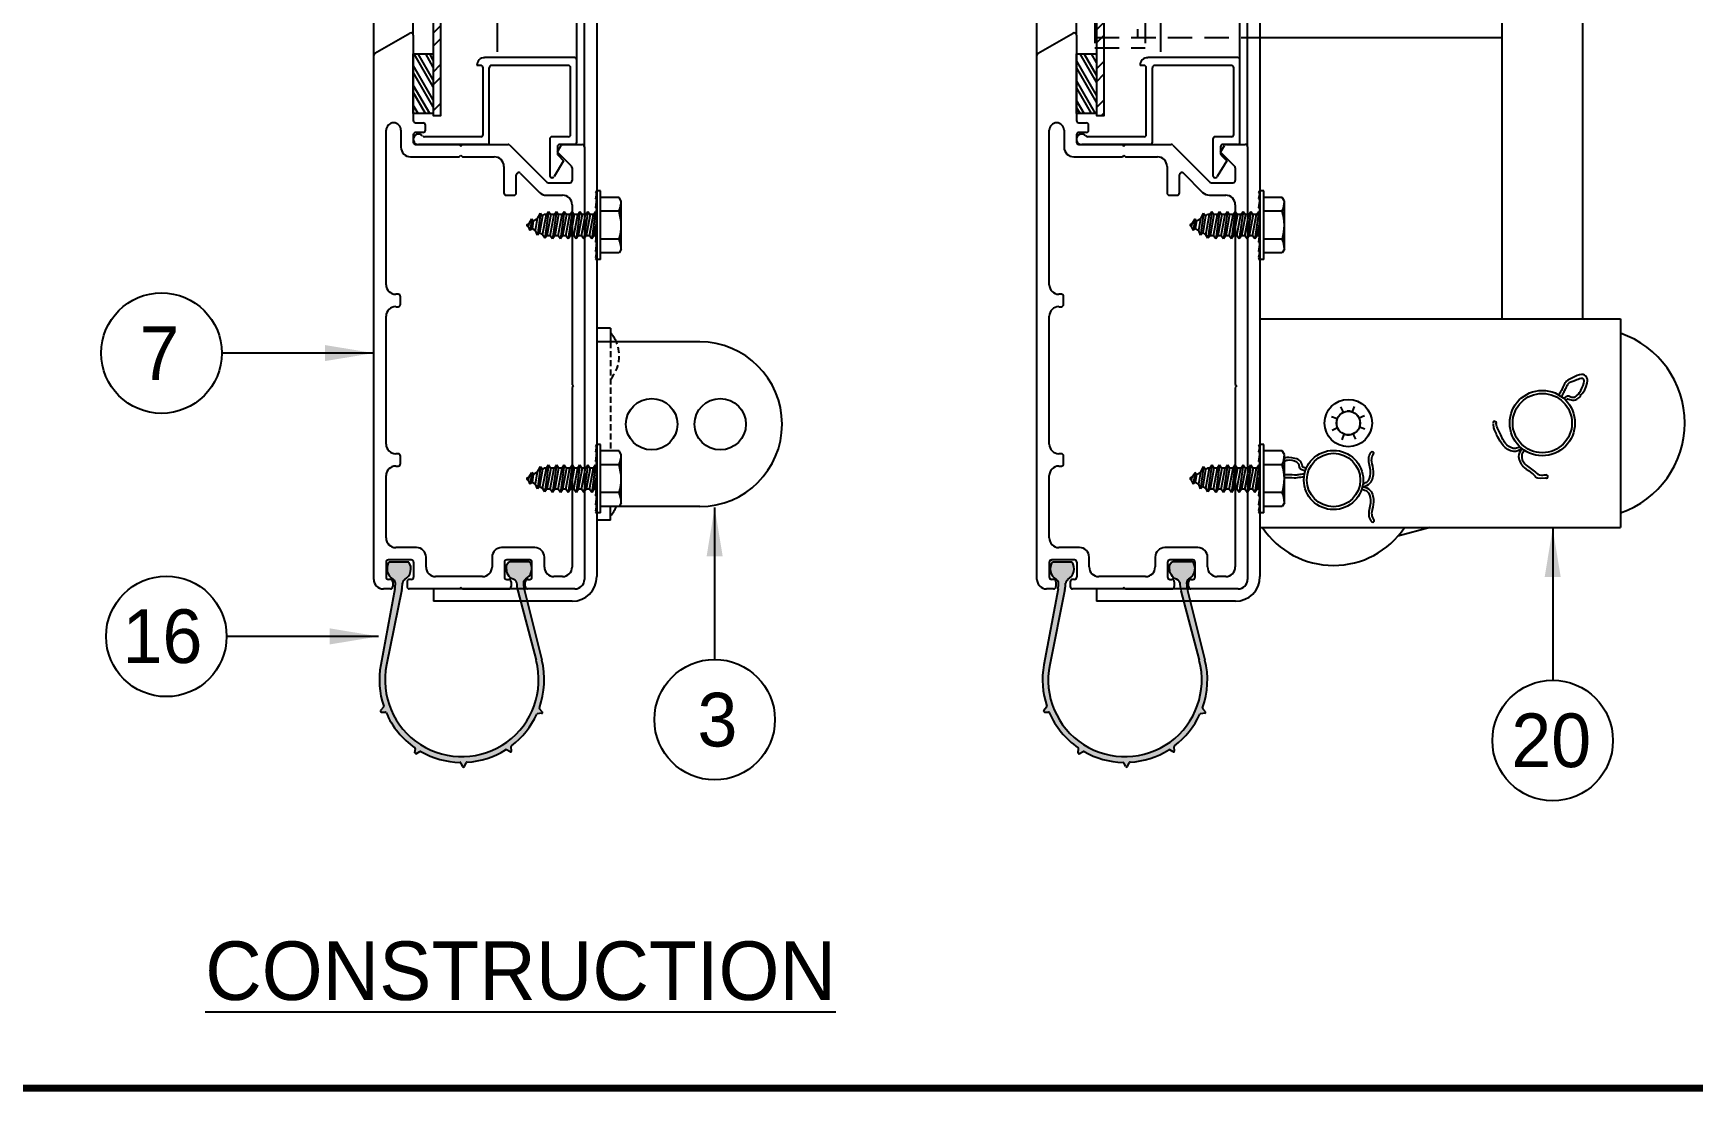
# Model space of a CAD drawing. Extents: x 541 to 3394, y 680 to 943.
# Drawn here: x 3221.4 to 3289.4, y 693.4 to 736.8 of the extents above; entities that cross this region are included whole.
import ezdxf

# ---------------------------------------------------------------- set-up
doc = ezdxf.new("R2010")
doc.units = 0
doc.header["$MEASUREMENT"] = 0
doc.linetypes.add('HIDDEN', pattern=[0.375, 0.25, -0.125])
doc.linetypes.add('HIDDEN2', pattern=[0.1875, 0.125, -0.0625])
doc.layers.get('0').update_dxf_attribs({"linetype": 'CONTINUOUS'})
for name, color, linetype in [('ALUM_PANEL', 5, 'CONTINUOUS'), ('BUTYL', 20, 'CONTINUOUS'), ('HIDDEN2', 1, 'HIDDEN2'), ('LIGHT', 1, 'CONTINUOUS'), ('MEDIUM', 2, 'CONTINUOUS'), ('OBJ', 1, 'CONTINUOUS'), ('XLIGHT', 3, 'CONTINUOUS')]:
    doc.layers.add(name, color=color, linetype=linetype)
doc.dimstyles.get("Standard").update_dxf_attribs({"dimtxt": 2, "dimasz": 2, "dimexe": 0.7, "dimexo": 0.8, "dimgap": 0.7, "dimtad": 0, "dimtih": 1, "dimtoh": 1, "dimdec": 4, "dimzin": 0, "dimtxsty": 'STANDARD', "dimcen": 0.09, "dimazin": 3, "dimtfac": 1, "dimtdec": 4, "dimtofl": 0, "dimtmove": 0, "dimatfit": 3, "dimtolj": 1, "dimtzin": 0})

# ---------------------------------------------------------------- blocks, each defined once
blk = doc.blocks.new('A$C18DA2A77')
at = {"layer": 'OBJ'}
for p, q in [((0.192, 1.337), (0.064, 1.337)), ((0.829, 1.303), (0.831, 1.322)), ((0.831, 1.276), (0.829, 1.303)), ((0.831, 1.322), (0.842, 1.336)), ((0.842, 1.336), (0.853, 1.34)), ((0.853, 1.34), (0.97, 1.34)), ((0.105, 1.197), (0.105, 1.203)), ((0.833, 1.265), (0.831, 1.276)), ((0.841, 1.253), (0.833, 1.265)), ((0.848, 1.243), (0.841, 1.253)), ((0.853, 1.236), (0.848, 1.243)), ((0.862, 1.23), (0.853, 1.236)), ((0.874, 1.226), (0.862, 1.23)), ((0.886, 1.219), (0.874, 1.226)), ((0.892, 1.213), (0.886, 1.219)), ((0.895, 1.204), (0.892, 1.213)), ((0.101, 1.162), (0.009, 0.667)), ((0.146, 1.158), (0.047, 0.667)), ((0.903, 1.15), (1.023, 0.696)), ((0.947, 1.151), (1.06, 0.698)), ((0.027, 0.39), (0.008, 0.368)), ((0.013, 0.358), (0.039, 0.358)), ((1.059, 0.35), (1.032, 0.347)), ((1.063, 0.36), (1.046, 0.38)), ((0.232, 0.093), (0.235, 0.12)), ((0.853, 0.099), (0.83, 0.112)), ((0.862, 0.106), (0.859, 0.132)), ((0.242, 0.087), (0.265, 0.101)), ((0.544, 0.003), (0.531, 0.027)), ((0.555, 0.004), (0.566, 0.028))]:
    blk.add_line(p, q, dxfattribs=at)
for centre, radius, start, end in [((0.128, 1.292), 0.0781, 144.8303, 240.6946), ((0.128, 1.292), 0.0781, 298.9242, 35.1697), ((0.917, 1.295), 0.0781, 299.2225, 25.4744), ((0.97, 1.32), 0.02, 25.4744, 90), ((0.075, 1.198), 0.03, 358.7749, 60.6946), ((-0.145, 1.208), 0.25, 349.4639, 358.7749), ((-0.099, 1.208), 0.25, 348.597, 357.9391), ((0.181, 1.198), 0.03, 118.9242, 177.9391), ((1.145, 1.214), 0.25, 182.2165, 194.7442), ((0.97, 1.201), 0.03, 119.2225, 182.9269), ((1.19, 1.212), 0.25, 182.9269, 193.9757), ((0.538, 0.568), 0.538, 169.4639, 198.676), ((0.538, 0.568), 0.501, 168.597, 14.7442), ((0.538, 0.568), 0.538, 340.2634, 13.9757), ((0.013, 0.364), 0.006, 139.758, 270.3066), ((0.023, 0.394), 0.006, 319.758, 18.676), ((0.039, 0.352), 0.006, 23.3923, 90.3066), ((0.538, 0.568), 0.538, 203.3923, 235.3573), ((0.538, 0.568), 0.538, 306.9301, 335.3573), ((1.033, 0.341), 0.00645, 94.5177, 155.0715), ((1.05, 0.384), 0.00645, 160.5389, 221.3876), ((1.058, 0.356), 0.00645, 274.5177, 41.3876), ((0.228, 0.12), 0.00645, 354.5177, 55.0715), ((0.538, 0.568), 0.538, 273.5967, 302.024), ((0.827, 0.107), 0.00645, 61.1843, 121.7381), ((0.865, 0.133), 0.00645, 127.2056, 188.0542), ((0.239, 0.093), 0.00645, 174.5177, 301.3876), ((0.268, 0.095), 0.00645, 60.5389, 121.3876), ((0.538, 0.568), 0.538, 240.2634, 268.6906), ((0.525, 0.024), 0.00645, 27.851, 88.4048), ((0.549, 0.006), 0.00645, 207.851, 334.7209), ((0.572, 0.025), 0.00645, 93.8722, 154.7209), ((0.856, 0.105), 0.00645, 241.1843, 8.0542)]:
    blk.add_arc(centre, radius, start, end, dxfattribs=at)
blk = doc.blocks.new('A$C42A47CFA')
for points in [[(0.988, 1.329, 0.289232), (0.97, 1.34, -0.000003), (0.97, 1.34), (0.853, 1.34), (0.842, 1.336), (0.831, 1.322), (0.829, 1.303), (0.831, 1.276), (0.833, 1.265), (0.841, 1.253), (0.848, 1.243), (0.853, 1.236), (0.862, 1.23), (0.874, 1.226), (0.886, 1.219), (0.892, 1.213), (0.895, 1.204, 0.054717), (0.903, 1.15), (1.023, 0.696, -1.258831), (0.047, 0.667), (0.146, 1.158, 0.040785), (0.151, 1.199, -0.263347), (0.166, 1.224, 0.446513), (0.192, 1.337), (0.064, 1.337, 0.44452), (0.09, 1.224, -0.264741), (0.105, 1.199, 0.003939), (0.105, 1.203), (0.105, 1.197, 0.011373), (0.105, 1.199, -0.036704), (0.101, 1.162), (0.009, 0.667, 0.128157), (0.028, 0.396, -0.262896), (0.027, 0.39), (0.008, 0.368, 0.638558), (0.013, 0.358, 743326.569998), (0.013, 0.358, 0.001338), (0.013, 0.358), (0.039, 0.358, -0.300558), (0.044, 0.355, 0.140283), (0.232, 0.126, -0.276334), (0.235, 0.12), (0.232, 0.093, 0.618034), (0.242, 0.087), (0.265, 0.101, -0.274475), (0.271, 0.101, 0.124546), (0.525, 0.03, -0.276334), (0.531, 0.027), (0.544, 0.003, 0.618034), (0.555, 0.004), (0.566, 0.028, -0.274475), (0.572, 0.031, 0.124546), (0.823, 0.112, -0.276334), (0.83, 0.112), (0.853, 0.099, 0.570481), (0.862, 0.105, 0.069688), (0.862, 0.107, -0.034446), (0.862, 0.106), (0.859, 0.132, -0.274475), (0.861, 0.138, 0.124546), (1.027, 0.344, -0.276334), (1.032, 0.347), (1.059, 0.35, 0.391306), (1.065, 0.356, 0.182574), (1.063, 0.36), (1.046, 0.38, -0.274475), (1.044, 0.387, 0.148139), (1.06, 0.698), (0.947, 1.151, -0.048247), (0.94, 1.199, -0.28535), (0.955, 1.227, 0.39518)], [(0.97, 1.34, -0.289229), (0.988, 1.329, -0.39518), (0.955, 1.227, 0.28535), (0.94, 1.199, 0.048247), (0.947, 1.151), (1.06, 0.698, -0.148168), (1.044, 0.386, 0.08512), (1.044, 0.384, 0.182576), (1.046, 0.38), (1.063, 0.36, -0.618034), (1.059, 0.35), (1.032, 0.347, 0.267328), (1.027, 0.344, -0.124677), (0.861, 0.138, 0.271922), (0.859, 0.132), (0.862, 0.106, -0.618034), (0.853, 0.099), (0.83, 0.112, 0.267328), (0.823, 0.112, -0.124677), (0.572, 0.031, 0.271922), (0.566, 0.028), (0.555, 0.004, -0.618034), (0.544, 0.003), (0.531, 0.027, 0.267328), (0.526, 0.03, -0.124677), (0.271, 0.101, 0.271922), (0.265, 0.101), (0.242, 0.087, -0.618034), (0.232, 0.093), (0.235, 0.12, 0.267328), (0.232, 0.126, -0.140385), (0.044, 0.355, 0.2991), (0.039, 0.358, 0.001338), (0.039, 0.358), (0.013, 0.358, -0.640441), (0.008, 0.368), (0.027, 0.39, 0.177414), (0.029, 0.394, 0.000003), (0.029, 0.394, 0.081669), (0.028, 0.396, -0.128157), (0.009, 0.667), (0.101, 1.162, 0.036704), (0.105, 1.199, 0.264741), (0.09, 1.224, -0.44452), (0.064, 1.337), (0.192, 1.337, -0.446513), (0.166, 1.224, 0.263347), (0.151, 1.199, -0.040785), (0.146, 1.158), (0.047, 0.667, 1.258831), (1.023, 0.696), (0.903, 1.15, -0.054717), (0.895, 1.204), (0.892, 1.213), (0.886, 1.219), (0.874, 1.226), (0.862, 1.23), (0.853, 1.236), (0.848, 1.243), (0.841, 1.253), (0.833, 1.265), (0.831, 1.276), (0.829, 1.303), (0.831, 1.322), (0.842, 1.336), (0.853, 1.34)]]:
    blk.add_hatch(color=1).paths.add_polyline_path(points)
blk.add_blockref('A$C18DA2A77', (0, 0))
blk = doc.blocks.new('A$C16D331F2')
at = {"layer": 'BUTYL'}
h = blk.add_hatch(dxfattribs=at)
h.set_pattern_fill('STEEL', color=1, scale=0.51904, angle=75, style=0)
h.set_pattern_definition([(120, (-5.01585, -9.481924), (-0.05618777, -0.03244002), []), (120, (-5.047184, -9.47353), (-0.05618777, -0.03244002), [])])
h.paths.add_polyline_path([(0, 0), (0, 0.389), (0.13, 0.389), (0.13, 0)])
at = {"layer": 'BUTYL', "color": 1}
blk.add_lwpolyline([(0, 0), (0, 0.389), (0.13, 0.389), (0.13, 0)], close=True, dxfattribs=at)
blk = doc.blocks.new('A$C1C0D3D03')
at = {"color": 9}
for p, q in [((1.051, 0.784), (0.465, 0.784)), ((1.066, 0.737), (1.066, 0.769)), ((0.44, 0.733), (0.415, 0.733)), ((0.455, 0.282), (0.455, 0.718)), ((0.495, 0.232), (0.495, 0.718)), ((1.011, 0.733), (0.51, 0.733)), ((1.026, 0.687), (1.026, 0.718)), ((1.026, 0.282), (1.026, 0.687)), ((1.066, 0.232), (1.066, 0.737)), ((0.48, 0.217), (0.034, 0.217)), ((0.44, 0.267), (0.073, 0.267)), ((0.89, 0.252), (0.89, 0.015)), ((1.011, 0.267), (0.905, 0.267)), ((1.051, 0.217), (0.955, 0.217)), ((0.981, 0.111), (0.918, 0.007)), ((0.94, 0.202), (0.94, 0.158)), ((0.945, 0.147), (0.981, 0.111))]:
    blk.add_line(p, q, dxfattribs=at)
for centre, radius, start, end in [((0.465, 0.733), 0.0504, 89.9965, 180.0034), ((1.051, 0.769), 0.0151, 359.9965, 89.9965), ((0.44, 0.718), 0.0151, 359.9965, 89.9981), ((0.51, 0.718), 0.0151, 89.9981, 179.9965), ((1.011, 0.718), 0.0151, 359.9965, 89.9965), ((0.034, 0.251), 0.0343, 39.2443, 269.9969), ((0.073, 0.283), 0.0151, 219.2443, 269.9965), ((0.44, 0.282), 0.0151, 269.9969, 359.9965), ((0.48, 0.232), 0.0151, 269.9974, 359.9971), ((0.905, 0.252), 0.0151, 89.9965, 179.9965), ((0.955, 0.202), 0.0151, 89.9965, 179.9965), ((1.011, 0.282), 0.0151, 269.9965, 359.9965), ((1.051, 0.232), 0.0151, 269.9965, 359.9965), ((0.955, 0.158), 0.0151, 179.9965, 224.9965), ((0.905, 0.015), 0.0151, 179.9965, 328.8252)]:
    blk.add_arc(centre, radius, start, end, dxfattribs=at)
blk = doc.blocks.new('A$C44234176')
at = {"layer": 'XLIGHT', "color": 33}
for p, q in [((0, 0.6777), (0, 0.7025)), ((0.0335, 0.736), (1.8644, 0.736)), ((1.8714, 0.732), (1.9418, 0.6099)), ((0.0254, 0.6696), (0.0081, 0.6696)), ((0.0335, 0.6777), (0.0335, 0.6848)), ((0.0931, 0.6928), (0.0416, 0.6928)), ((0.1012, 0.6847), (0.1015, 0.6841)), ((0.1015, 0.6048), (0.1015, 0.6841)), ((0.1447, 0.587), (0.1447, 0.6593)), ((0.1782, 0.6928), (0.3958, 0.6928)), ((0.4293, 0.6593), (0.4293, 0.6507)), ((0.4374, 0.6426), (0.4644, 0.6426)), ((0.4725, 0.6507), (0.4725, 0.6593)), ((0.506, 0.6928), (0.9526, 0.6928)), ((0.986, 0.6593), (0.986, 0.6507)), ((0.9941, 0.6426), (1.0211, 0.6426)), ((1.0292, 0.6507), (1.0292, 0.6593)), ((1.0627, 0.6928), (1.6022, 0.6928)), ((1.6022, 0.641), (1.5428, 0.641)), ((0, 0.4373), (0, 0.6118)), ((0.0254, 0.6199), (0.0081, 0.6199)), ((0.0335, 0.6048), (0.0335, 0.6118)), ((0.0934, 0.5967), (0.0416, 0.5967)), ((1.5093, 0.6075), (1.5093, 0.4374)), ((1.5525, 0.5897), (1.5525, 0.4374)), ((1.5865, 0.5978), (1.5606, 0.5978)), ((1.5946, 0.5638), (1.5946, 0.5897)), ((1.6281, 0.5897), (1.6281, 0.5638)), ((1.9348, 0.5978), (1.6362, 0.5978)), ((0.0767, 0.5535), (0.1112, 0.5535)), ((1.6027, 0.5557), (1.62, 0.5557)), ((0.0432, 0.3564), (0.0432, 0.52)), ((0.0053, 0.432), (0, 0.4373)), ((0, 0.4263), (0.0053, 0.432)), ((0, 0.4263), (0, 0.2644)), ((1.5093, 0.4374), (1.5147, 0.432)), ((1.5147, 0.432), (1.5093, 0.4266)), ((1.5093, 0.4266), (1.5093, 0.3149)), ((1.5525, 0.4374), (1.5471, 0.432)), ((1.5471, 0.432), (1.5525, 0.4266)), ((1.5525, 0.4266), (1.5525, 0.2669)), ((0.111, 0.3229), (0.0767, 0.3229)), ((0.0254, 0.2563), (0.0081, 0.2563)), ((0.0335, 0.2714), (0.0335, 0.2644)), ((0.0931, 0.2795), (0.0416, 0.2795)), ((0.1012, 0.1914), (0.1012, 0.2714)), ((0.1444, 0.1735), (0.1444, 0.2894)), ((1.3754, 0.2733), (1.3754, 0.2463)), ((1.4758, 0.2814), (1.3835, 0.2814)), ((1.3835, 0.2382), (1.4465, 0.2382)), ((1.5501, 0.2611), (1.421, 0.132)), ((0, 0.0335), (0, 0.1985)), ((0.0081, 0.2066), (0.0254, 0.2066)), ((0.0335, 0.1985), (0.0335, 0.1914)), ((0.0416, 0.1833), (0.0931, 0.1833)), ((1.4523, 0.2244), (1.3852, 0.1573)), ((0.0767, 0.14), (0.111, 0.14)), ((1.3754, 0.1336), (1.3754, 0.0767)), ((1.4186, 0.1262), (1.4186, 0.0513)), ((0.0432, 0.0767), (0.0432, 0.1065)), ((1.4766, 0.0456), (1.5255, 0.0945)), ((1.5255, 0.0945), (1.5485, 0.0812)), ((1.5525, 0.0742), (1.5525, 0.0081)), ((0.7039, 0.0432), (0.0767, 0.0432)), ((0.7093, 0.0378), (0.7039, 0.0432)), ((0.7092, 0.0378), (0.7147, 0.0432)), ((1.3419, 0.0432), (0.7147, 0.0432)), ((1.4708, 0.0432), (1.4267, 0.0432)), ((1.5444, 0), (0.0335, 0))]:
    blk.add_line(p, q, dxfattribs=at)
blk.add_lwpolyline([(0.0335, 0.1956), (0.0335, 0.1985)], dxfattribs=at)
for centre, radius, start, end in [((0.0335, 0.7025), 0.0335, 90, 180), ((1.8644, 0.7279), 0.0081, 30, 90), ((0.0081, 0.6777), 0.0081, 180, 270), ((0.0254, 0.6777), 0.0081, 270, 0), ((0.0416, 0.6847), 0.0081, 90, 179.15929), ((0.0931, 0.6847), 0.0081, 0, 90), ((0.1782, 0.6593), 0.0335, 90, 180), ((0.3958, 0.6593), 0.0335, 0, 90), ((0.4374, 0.6507), 0.0081, 180, 270), ((0.4644, 0.6507), 0.0081, 270, 360), ((0.506, 0.6593), 0.0335, 90, 180), ((0.9526, 0.6593), 0.0335, 0, 90), ((0.9941, 0.6507), 0.0081, 180, 270), ((1.0211, 0.6507), 0.0081, 270, 0), ((1.0627, 0.6593), 0.0335, 90, 180), ((1.5428, 0.6075), 0.0335, 90, 180), ((1.6022, 0.6669), 0.0259, 270, 90), ((0.0081, 0.6118), 0.0081, 90, 180), ((0.0254, 0.6118), 0.0081, 0, 90), ((0.0416, 0.6048), 0.0081, 180, 270), ((0.0934, 0.6048), 0.0081, 270, 0), ((0.1112, 0.587), 0.0335, 270, 0), ((1.5606, 0.5897), 0.0081, 90, 180), ((1.5865, 0.5897), 0.0081, 0, 90), ((1.6362, 0.5897), 0.0081, 90, 180), ((1.9348, 0.6059), 0.0081, 270, 30), ((0.0767, 0.52), 0.0335, 90, 180), ((1.6027, 0.5638), 0.0081, 180, 270), ((1.62, 0.5638), 0.0081, 270, 360), ((0.0767, 0.3564), 0.0335, 180, 270), ((0.111, 0.2894), 0.0335, 0, 90), ((1.4758, 0.3149), 0.0335, 270, 360), ((0.0081, 0.2644), 0.0081, 180, 270), ((0.0254, 0.2644), 0.0081, 270, 0), ((0.0416, 0.2714), 0.0081, 90, 180), ((0.0931, 0.2714), 0.0081, 0, 90), ((1.3835, 0.2733), 0.0081, 90, 180), ((1.3835, 0.2463), 0.0081, 180, 270), ((1.4465, 0.2301), 0.0081, 315, 90), ((1.5444, 0.2669), 0.0081, 315, 0), ((0.0081, 0.1985), 0.0081, 90, 180), ((0.0254, 0.1985), 0.0081, 0, 90), ((0.0416, 0.1914), 0.0081, 180, 270), ((0.0931, 0.1914), 0.0081, 270, 0), ((0.0767, 0.1065), 0.0335, 90, 180), ((0.111, 0.1735), 0.0335, 270, 0), ((1.4089, 0.1336), 0.0335, 135, 180), ((1.4267, 0.1262), 0.0081, 135, 180), ((0.0767, 0.0767), 0.0335, 180, 270), ((1.3419, 0.0767), 0.0335, 270, 360), ((1.5444, 0.0742), 0.0081, 360, 60), ((0.0335, 0.0335), 0.0335, 180, 270), ((1.4267, 0.0513), 0.0081, 180, 270), ((1.4708, 0.0513), 0.0081, 270, 315), ((1.5444, 0.0081), 0.0081, 270, 360)]:
    blk.add_arc(centre, radius, start, end, dxfattribs=at)
blk = doc.blocks.new('A$C329C4C65')
at = {"layer": 'ALUM_PANEL'}
h = blk.add_hatch(dxfattribs=at)
h.set_pattern_fill('ANSI32', color=143, scale=3, style=0)
h.set_pattern_definition([(45, (-3459.1486, -787.8591), (-0.79549513, 0.79549513), []), (45, (-3458.6183, -787.8591), (-0.79549513, 0.79549513), [])])
h.paths.add_polyline_path([(0.317, 15.274), (0, 15.146), (0, 0), (0.317, 0), (0.317, 3.317), (0.292, 3.342, -0.562483), (0.317, 3.447)])
at = {"layer": 'ALUM_PANEL', "color": 143}
blk.add_lwpolyline([(0, 15.146), (0, 0), (0.317, 0), (0.317, 15.274)], dxfattribs=at)
blk = doc.blocks.new('A$C4F2C62D7')
at = {"color": 9}
blk.add_line((9.646, 28.878), (9.646, 43.98), dxfattribs=at)
at = {"color": 33}
for p, q in [((9.963, 25.416), (9.963, 44.111)), ((2.949, 29.996), (2.949, 41.517)), ((1.327, 28.603), (1.327, 40.864))]:
    blk.add_line(p, q, dxfattribs=at)
at = {"color": 1}
for p, q in [((6.402, 29.308), (6.402, 42.645)), ((9.072, 22.689), (9.072, 22.689)), ((8.705, 11.513), (8.705, 11.513))]:
    blk.add_line(p, q, dxfattribs=at)
at = {"color": 1, "linetype": 'HIDDEN', "ltscale": 4}
for p, q in [((3.694, 32.159), (3.694, 29.478)), ((5.761, 32.159), (5.761, 29.478)), ((5.448, 31.742), (5.448, 29.895)), ((3.694, 29.895), (10.467, 29.895)), ((3.694, 29.478), (5.761, 29.478))]:
    blk.add_line(p, q, dxfattribs=at)
at = {"color": 2}
for p, q in [((20.387, 32.131), (20.387, 18.372)), ((23.693, 32.131), (23.693, 18.372)), ((10.467, 29.895), (20.387, 29.895)), ((10.467, 18.372), (20.387, 18.372)), ((20.387, 18.372), (25.249, 18.372)), ((25.249, 18.372), (25.249, 10.415)), ((13.633, 14.264), (13.406, 14.349)), ((13.887, 14.536), (13.786, 14.757)), ((14.259, 14.549), (14.344, 14.777)), ((14.752, 14.396), (14.531, 14.295)), ((13.646, 13.892), (13.425, 13.791)), ((13.833, 13.411), (13.918, 13.638)), ((14.391, 13.43), (14.29, 13.651)), ((14.772, 13.838), (14.544, 13.924)), ((25.249, 10.415), (25.249, 9.815)), ((10.467, 9.815), (25.249, 9.815)), ((17.439, 9.815), (16.117, 9.455))]:
    blk.add_line(p, q, dxfattribs=at)
blk.add_lwpolyline([(12.325, 12.128), (12.368, 12.244)], dxfattribs=at)
for centre, radius in [((14.089, 14.094), 0.972), ((22.04, 14.094), 1.337), ((22.04, 14.094), 1.215), ((14.089, 14.094), 0.486), ((13.483, 11.76), 1.215), ((13.483, 11.76), 1.094)]:
    blk.add_circle(centre, radius, dxfattribs=at)
for centre, radius, start, end in [((23.985, 14.094), 3.889, 288.96557, 71.03443), ((14.089, 14.094), 0.486, 114.5, 140), ((14.089, 14.094), 0.486, 69.5, 95), ((14.089, 14.094), 0.486, 24.5, 50), ((14.089, 14.094), 0.486, 159.5, 185), ((14.089, 14.094), 0.486, 204.5, 230), ((14.089, 14.094), 0.486, 249.5, 275), ((14.089, 14.094), 0.486, 294.5, 320), ((14.089, 14.094), 0.486, 339.5, 5), ((20.095, 14.103), 0.0637, 320.7334, 211.04805), ((15.075, 12.858), 0.0611, 329.55364, 136.89167), ((22.202, 11.902), 0.0656, 240.74319, 103.53097), ((13.483, 11.76), 3.501, 213.74899, 326.25101), ((15.088, 10.096), 0.0623, 203.90116, 49.65352)]:
    blk.add_arc(centre, radius, start, end, dxfattribs=at)
for points, knots in [([(23.101, 15.086), (23.116, 15.08), (23.193, 15.035), (23.366, 15.023), (23.439, 15.055), (23.558, 15.136), (23.607, 15.195), (23.667, 15.323), (23.765, 15.375), (23.913, 15.808), (23.898, 15.877), (23.809, 16.068), (23.668, 16.165), (23.195, 15.895), (23.102, 15.875), (22.982, 15.766), (22.955, 15.711), (22.919, 15.638), (22.901, 15.605), (22.837, 15.475), (22.803, 15.39), (22.742, 15.294), (22.729, 15.274), (22.713, 15.249)], [0.0712348, 0.0712348, 0.0712348, 0.0712348, 0.1099732, 0.1099732, 0.1487117, 0.1487117, 0.1874501, 0.1874501, 0.2261885, 0.2261885, 0.264927, 0.264927, 0.3424039, 0.3424039, 0.3855341, 0.3855341, 0.4165923, 0.4165923, 0.4476505, 0.4476505, 0.5240043, 0.5240043, 0.5429382, 0.5429382, 0.5429382, 0.5429382]), ([(22.919, 15.101), (22.987, 15.164), (23.092, 15.252), (23.245, 15.134), (23.411, 15.164), (23.551, 15.298), (23.808, 15.794), (23.723, 15.981), (23.299, 15.784), (23.113, 15.762), (23.036, 15.597), (22.964, 15.465), (22.898, 15.309), (22.842, 15.223), (22.815, 15.183)], [0.0058649, 0.0058649, 0.0058649, 0.0058649, 0.0657998, 0.0989833, 0.1368251, 0.1861164, 0.2373601, 0.2979264, 0.3283116, 0.3909361, 0.4131106, 0.4643092, 0.5090575, 0.5429382, 0.5429382, 0.5429382, 0.5429382]), ([(21.213, 13.043), (21.084, 12.968), (20.986, 12.923), (20.686, 12.94), (20.54, 13.059), (20.342, 13.296), (20.283, 13.424), (20.167, 13.581), (20.15, 13.657), (20.108, 13.771), (20.04, 13.808), (20.04, 14.052)], [0, 0, 0, 0, 0.0603734, 0.0603734, 0.163746, 0.163746, 0.2671187, 0.2671187, 0.3351617, 0.3351617, 0.3769113, 0.3769113, 0.3769113, 0.3769113]), ([(21.124, 13.12), (21.062, 13.088), (20.883, 13.003), (20.489, 13.21), (20.362, 13.587), (20.228, 13.834), (20.16, 13.969), (20.144, 14.063)], [0.0066993, 0.0066993, 0.0066993, 0.0066993, 0.058398, 0.1563325, 0.2969602, 0.3605237, 0.3886844, 0.3886844, 0.3886844, 0.3886844]), ([(21.213, 13.043), (21.119, 12.931), (21.07, 12.835), (21.071, 12.535), (21.182, 12.383), (21.408, 12.173), (21.533, 12.106), (21.684, 11.983), (21.734, 11.926), (21.795, 11.846), (21.816, 11.835), (22.17, 11.845)], [0, 0, 0, 0, 0.0603734, 0.0603734, 0.163746, 0.163746, 0.2671187, 0.2671187, 0.3351617, 0.3351617, 0.3769113, 0.3769113, 0.3769113, 0.3769113]), ([(21.293, 12.985), (21.234, 12.887), (21.145, 12.719), (21.332, 12.324), (21.699, 12.177), (21.889, 11.919), (22.16, 11.979), (22.186, 11.966)], [0.0015001, 0.0015001, 0.0015001, 0.0015001, 0.0466249, 0.1445594, 0.2851871, 0.3487507, 0.3769113, 0.3769113, 0.3769113, 0.3769113]), ([(12.209, 12.299), (12.205, 12.315), (12.199, 12.405), (12.112, 12.555), (12.045, 12.597), (11.911, 12.65), (11.642, 12.69), (11.537, 12.673), (11.502, 12.663), (11.469, 12.649)], [0.0712348, 0.0712348, 0.0712348, 0.0712348, 0.1099732, 0.1099732, 0.1487117, 0.1487117, 0.1874501, 0.1874501, 0.2069719, 0.2069719, 0.2069719, 0.2069719]), ([(12.325, 12.135), (12.225, 12.157), (12.076, 12.19), (12.089, 12.393), (11.918, 12.555), (11.671, 12.601), (11.507, 12.534), (11.469, 12.51)], [0, 0, 0, 0, 0.255926, 0.384992, 0.532176, 0.919473, 1.055852, 1.055852, 1.055852, 1.055852]), ([(14.67, 11.496), (14.799, 11.511), (14.9, 11.546), (15.106, 11.765), (15.13, 11.951), (15.111, 12.26), (15.066, 12.394), (15.041, 12.587), (15.044, 12.663), (15.076, 12.756), (15.096, 12.783), (15.128, 12.827)], [0, 0, 0, 0, 0.0603734, 0.0603734, 0.163746, 0.163746, 0.2671187, 0.2671187, 0.3351617, 0.3351617, 0.3769113, 0.3769113, 0.3769113, 0.3769113]), ([(14.688, 11.603), (14.746, 11.621), (14.926, 11.682), (15.062, 12.097), (14.897, 12.457), (14.937, 12.774), (15.009, 12.87), (15.031, 12.9)], [0.0015001, 0.0015001, 0.0015001, 0.0015001, 0.0466249, 0.1445594, 0.2851871, 0.3487507, 0.3769113, 0.3769113, 0.3769113, 0.3769113]), ([(11.469, 11.989), (11.48, 11.984), (11.519, 11.974), (11.693, 12.006), (11.909, 11.952), (12.141, 12.009), (12.246, 12.007), (12.293, 12.007)], [1.6789141, 1.6789141, 1.6789141, 1.6789141, 1.7161106, 1.8023573, 2.1929673, 2.3670143, 2.5075282, 2.5075282, 2.5075282, 2.5075282]), ([(11.469, 11.865), (11.528, 11.854), (11.583, 11.861), (11.66, 11.872), (11.89, 11.844), (12.034, 11.863), (12.124, 11.882), (12.234, 11.886), (12.254, 11.887), (12.274, 11.887)], [0.3879649, 0.3879649, 0.3879649, 0.3879649, 0.4165923, 0.4165923, 0.4476505, 0.4476505, 0.5240043, 0.5240043, 0.5400159, 0.5400159, 0.5400159, 0.5400159]), ([(14.67, 11.496), (14.799, 11.46), (14.9, 11.425), (15.106, 11.206), (15.13, 11.019), (15.111, 10.711), (15.066, 10.577), (15.041, 10.383), (15.044, 10.307), (15.076, 10.215), (15.096, 10.187), (15.128, 10.144)], [0, 0, 0, 0, 0.0603734, 0.0603734, 0.163746, 0.163746, 0.2671187, 0.2671187, 0.3351617, 0.3351617, 0.3769113, 0.3769113, 0.3769113, 0.3769113])]:
    blk.add_open_spline(points, degree=3, knots=knots, dxfattribs=at)
for points in [[(23.002, 15.022), (23.046, 15.059), (23.076, 15.082), (23.091, 15.087)], [(12.369, 12.246), (12.28, 12.27), (12.225, 12.287), (12.209, 12.299)]]:
    blk.add_open_spline(points, degree=3, dxfattribs=at)
blk.add_spline([(14.639, 11.384), (14.848, 11.296), (15, 10.947), (14.924, 10.405), (14.97, 10.162), (15.031, 10.071)], degree=3, dxfattribs=at)
at = {"layer": 'LIGHT', "color": 1}
for p, q in [((10.459, 23.611), (10.414, 23.527)), ((10.414, 23.527), (10.459, 23.527)), ((10.459, 23.527), (10.414, 23.284)), ((10.459, 23.284), (10.414, 22.911)), ((10.414, 23.284), (10.459, 23.284)), ((10.625, 23.611), (10.459, 23.611)), ((10.625, 20.798), (10.625, 23.611)), ((11.381, 23.341), (10.625, 23.341)), ((11.469, 23.189), (11.381, 23.341)), ((11.469, 21.22), (11.469, 23.189)), ((7.691, 22.276), (7.806, 22.463)), ((7.806, 22.463), (7.737, 21.983)), ((7.805, 22.464), (7.867, 22.376)), ((7.867, 22.378), (8.04, 22.478)), ((7.957, 21.979), (8.04, 22.478)), ((8.161, 22.699), (8.032, 21.793)), ((8.04, 22.478), (8.161, 22.699)), ((8.238, 22.592), (8.122, 21.884)), ((8.16, 22.7), (8.238, 22.592)), ((8.238, 22.592), (8.315, 22.636)), ((8.247, 21.811), (8.4, 22.636)), ((8.4, 22.636), (8.315, 22.636)), ((8.492, 22.767), (8.335, 21.67)), ((8.4, 22.636), (8.492, 22.767)), ((8.583, 22.636), (8.423, 21.772)), ((8.492, 22.767), (8.583, 22.636)), ((8.561, 21.772), (8.722, 22.636)), ((8.722, 22.636), (8.583, 22.636)), ((8.813, 22.767), (8.653, 21.642)), ((8.722, 22.636), (8.813, 22.767)), ((8.905, 22.636), (8.744, 21.772)), ((8.813, 22.767), (8.905, 22.636)), ((8.882, 21.772), (9.043, 22.636)), ((9.043, 22.636), (8.905, 22.636)), ((9.135, 22.767), (8.974, 21.642)), ((9.043, 22.636), (9.135, 22.767)), ((9.226, 22.636), (9.065, 21.772)), ((9.135, 22.767), (9.226, 22.636)), ((9.204, 21.772), (9.364, 22.636)), ((9.364, 22.636), (9.226, 22.636)), ((9.456, 22.767), (9.295, 21.642)), ((9.364, 22.636), (9.456, 22.767)), ((9.547, 22.636), (9.387, 21.772)), ((9.456, 22.767), (9.547, 22.636)), ((9.525, 21.772), (9.686, 22.636)), ((9.686, 22.636), (9.547, 22.636)), ((9.777, 22.767), (9.616, 21.642)), ((9.686, 22.636), (9.777, 22.767)), ((9.869, 22.636), (9.708, 21.772)), ((9.777, 22.767), (9.869, 22.636)), ((9.846, 21.772), (10.007, 22.636)), ((10.007, 22.636), (9.869, 22.636)), ((10.098, 22.767), (9.938, 21.642)), ((10.007, 22.636), (10.098, 22.767)), ((10.19, 22.636), (10.029, 21.772)), ((10.098, 22.767), (10.19, 22.636)), ((10.167, 21.772), (10.328, 22.636)), ((10.328, 22.636), (10.19, 22.636)), ((10.42, 22.767), (10.259, 21.642)), ((10.328, 22.636), (10.42, 22.767)), ((10.459, 22.911), (10.414, 22.453)), ((10.414, 22.911), (10.459, 22.911)), ((10.414, 22.453), (10.459, 22.453)), ((10.459, 22.453), (10.414, 21.964)), ((10.42, 22.767), (10.442, 22.736)), ((11.381, 22.773), (10.625, 22.773)), ((7.619, 22.235), (7.691, 22.276)), ((7.619, 22.174), (7.667, 22.147)), ((7.667, 22.147), (7.691, 22.276)), ((7.738, 21.982), (7.667, 22.147)), ((7.814, 22.061), (7.737, 21.983)), ((7.867, 22.378), (7.814, 22.061)), ((7.814, 22.061), (7.957, 21.979)), ((8.032, 21.792), (7.957, 21.979)), ((8.122, 21.884), (8.032, 21.793)), ((8.122, 21.884), (8.247, 21.811)), ((8.335, 21.67), (8.247, 21.811)), ((8.423, 21.772), (8.335, 21.67)), ((8.561, 21.772), (8.423, 21.772)), ((8.653, 21.642), (8.561, 21.772)), ((8.744, 21.772), (8.653, 21.642)), ((8.882, 21.772), (8.744, 21.772)), ((8.974, 21.642), (8.882, 21.772)), ((9.065, 21.772), (8.974, 21.642)), ((9.204, 21.772), (9.065, 21.772)), ((9.295, 21.642), (9.204, 21.772)), ((9.387, 21.772), (9.295, 21.642)), ((9.525, 21.772), (9.387, 21.772)), ((9.616, 21.642), (9.525, 21.772)), ((9.708, 21.772), (9.616, 21.642)), ((9.846, 21.772), (9.708, 21.772)), ((9.938, 21.642), (9.846, 21.772)), ((10.029, 21.772), (9.938, 21.642)), ((10.167, 21.772), (10.029, 21.772)), ((10.259, 21.642), (10.167, 21.772)), ((10.351, 21.772), (10.259, 21.642)), ((10.441, 22.259), (10.351, 21.772)), ((10.44, 21.772), (10.351, 21.772)), ((10.459, 21.964), (10.414, 21.505)), ((10.414, 21.964), (10.459, 21.964)), ((10.414, 21.505), (10.459, 21.505)), ((10.459, 21.505), (10.414, 21.13)), ((10.459, 21.13), (10.414, 20.884)), ((10.414, 21.13), (10.459, 21.13)), ((11.381, 21.636), (10.625, 21.636)), ((11.469, 21.22), (11.381, 21.068)), ((10.414, 20.884), (10.459, 20.884)), ((10.459, 20.884), (10.414, 20.798)), ((10.625, 20.798), (10.414, 20.798)), ((11.381, 21.068), (10.625, 21.068)), ((10.459, 13.221), (10.414, 13.138)), ((10.414, 13.138), (10.459, 13.138)), ((10.459, 13.138), (10.414, 12.895)), ((10.625, 13.221), (10.459, 13.221)), ((10.625, 10.409), (10.625, 13.221)), ((11.381, 12.951), (10.625, 12.951)), ((11.469, 12.799), (11.381, 12.951)), ((8.161, 12.309), (8.032, 11.403)), ((8.04, 12.088), (8.161, 12.309)), ((8.16, 12.31), (8.238, 12.203)), ((8.238, 12.203), (8.315, 12.247)), ((8.247, 11.422), (8.4, 12.247)), ((8.4, 12.247), (8.315, 12.247)), ((8.492, 12.377), (8.335, 11.28)), ((8.4, 12.247), (8.492, 12.377)), ((8.583, 12.247), (8.423, 11.383)), ((8.492, 12.377), (8.583, 12.247)), ((8.561, 11.383), (8.722, 12.247)), ((8.722, 12.247), (8.583, 12.247)), ((8.813, 12.377), (8.653, 11.252)), ((8.722, 12.247), (8.813, 12.377)), ((8.905, 12.247), (8.744, 11.383)), ((8.813, 12.377), (8.905, 12.247)), ((8.882, 11.383), (9.043, 12.247)), ((9.043, 12.247), (8.905, 12.247)), ((9.135, 12.377), (8.974, 11.252)), ((9.043, 12.247), (9.135, 12.377)), ((9.226, 12.247), (9.065, 11.383)), ((9.135, 12.377), (9.226, 12.247)), ((9.204, 11.383), (9.364, 12.247)), ((9.364, 12.247), (9.226, 12.247)), ((9.456, 12.377), (9.295, 11.252)), ((9.364, 12.247), (9.456, 12.377)), ((9.547, 12.247), (9.387, 11.383)), ((9.456, 12.377), (9.547, 12.247)), ((9.525, 11.383), (9.686, 12.247)), ((9.686, 12.247), (9.547, 12.247)), ((9.777, 12.377), (9.616, 11.252)), ((9.686, 12.247), (9.777, 12.377)), ((9.869, 12.247), (9.708, 11.383)), ((9.777, 12.377), (9.869, 12.247)), ((9.846, 11.383), (10.007, 12.247)), ((10.007, 12.247), (9.869, 12.247)), ((10.098, 12.377), (9.938, 11.252)), ((10.007, 12.247), (10.098, 12.377)), ((10.19, 12.247), (10.029, 11.383)), ((10.098, 12.377), (10.19, 12.247)), ((10.167, 11.383), (10.328, 12.247)), ((10.328, 12.247), (10.19, 12.247)), ((10.42, 12.377), (10.259, 11.252)), ((10.328, 12.247), (10.42, 12.377)), ((10.459, 12.895), (10.414, 12.521)), ((10.414, 12.895), (10.459, 12.895)), ((10.459, 12.521), (10.414, 12.063)), ((10.414, 12.521), (10.459, 12.521)), ((10.42, 12.377), (10.442, 12.346)), ((11.381, 12.383), (10.625, 12.383)), ((11.469, 10.831), (11.469, 12.799)), ((7.619, 11.845), (7.691, 11.887)), ((7.619, 11.784), (7.667, 11.757)), ((7.667, 11.757), (7.691, 11.887)), ((7.738, 11.592), (7.667, 11.757)), ((7.691, 11.887), (7.806, 12.074)), ((7.806, 12.074), (7.737, 11.593)), ((7.814, 11.672), (7.737, 11.593)), ((7.805, 12.075), (7.867, 11.987)), ((7.867, 11.989), (7.814, 11.672)), ((7.814, 11.672), (7.957, 11.589)), ((7.867, 11.989), (8.04, 12.088)), ((7.957, 11.589), (8.04, 12.088)), ((8.032, 11.402), (7.957, 11.589)), ((8.238, 12.203), (8.122, 11.494)), ((10.441, 11.869), (10.351, 11.383)), ((10.414, 12.063), (10.459, 12.063)), ((10.459, 12.063), (10.414, 11.575)), ((10.459, 11.575), (10.414, 11.115)), ((10.414, 11.575), (10.459, 11.575)), ((8.122, 11.494), (8.032, 11.403)), ((8.122, 11.494), (8.247, 11.422)), ((8.335, 11.28), (8.247, 11.422)), ((8.423, 11.383), (8.335, 11.28)), ((8.561, 11.383), (8.423, 11.383)), ((8.653, 11.252), (8.561, 11.383)), ((8.744, 11.383), (8.653, 11.252)), ((8.882, 11.383), (8.744, 11.383)), ((8.974, 11.252), (8.882, 11.383)), ((9.065, 11.383), (8.974, 11.252)), ((9.204, 11.383), (9.065, 11.383)), ((9.295, 11.252), (9.204, 11.383)), ((9.387, 11.383), (9.295, 11.252)), ((9.525, 11.383), (9.387, 11.383)), ((9.616, 11.252), (9.525, 11.383)), ((9.708, 11.383), (9.616, 11.252)), ((9.846, 11.383), (9.708, 11.383)), ((9.938, 11.252), (9.846, 11.383)), ((10.029, 11.383), (9.938, 11.252)), ((10.167, 11.383), (10.029, 11.383)), ((10.259, 11.252), (10.167, 11.383)), ((10.351, 11.383), (10.259, 11.252)), ((10.44, 11.383), (10.351, 11.383)), ((10.414, 11.115), (10.459, 11.115)), ((10.459, 11.115), (10.414, 10.74)), ((11.381, 11.247), (10.625, 11.247)), ((10.459, 10.74), (10.414, 10.495)), ((10.414, 10.74), (10.459, 10.74)), ((10.414, 10.495), (10.459, 10.495)), ((10.459, 10.495), (10.414, 10.409)), ((10.467, 10.409), (10.414, 10.409)), ((10.625, 10.409), (10.414, 10.409)), ((11.381, 10.679), (10.625, 10.679)), ((11.469, 10.831), (11.381, 10.679))]:
    blk.add_line(p, q, dxfattribs=at)
for centre, radius, start, end in [((10.221, 23.235), 1.249, 338.27529, 357.87816), ((9.525, 22.195), 1.944, 343.30599, 17.29197), ((7.637, 22.204), 0.0352, 120, 240), ((10.221, 21.174), 1.249, 2.12184, 21.72471), ((10.221, 12.845), 1.249, 338.27529, 357.87816), ((9.525, 11.805), 1.944, 343.30599, 17.29197), ((7.637, 11.815), 0.0352, 120, 240), ((10.221, 10.785), 1.249, 2.12184, 21.72471)]:
    blk.add_arc(centre, radius, start, end, dxfattribs=at)
at = {"layer": 'MEDIUM', "color": 2}
for p, q in [((10.467, 44.318), (10.467, 7.799)), ((9.459, 7.295), (3.775, 7.295)), ((3.775, 7.295), (3.775, 6.791)), ((9.459, 6.791), (3.775, 6.791))]:
    blk.add_line(p, q, dxfattribs=at)
blk.add_arc((9.459, 7.799), 1.008, 270, 0, dxfattribs=at)
blk.add_blockref('A$C329C4C65', (3.764, 26.699))
at = {"xscale": 11.73305849766533, "yscale": 11.73305849766533, "zscale": 11.73305849766533, "rotation": 90}
blk.add_blockref('A$C44234176', (9.963, 7.295), dxfattribs=at)
at = {"xscale": 6.280556883967222, "yscale": 6.280556883967222, "zscale": 6.280556883967222}
for name, p in [('A$C16D331F2', (2.949, 26.777)), ('A$C1C0D3D03', (2.949, 24.148))]:
    blk.add_blockref(name, p, dxfattribs=at)
at = {"color": 1, "xscale": 6.280556883967222, "yscale": 6.280556883967222, "zscale": 6.280556883967222}
blk.add_blockref('A$C42A47CFA', (1.557, 0), dxfattribs=at)
blk = doc.blocks.new('A$C2DD054F8')
at = {"color": 9}
blk.add_line((9.646, 28.878), (9.646, 43.98), dxfattribs=at)
at = {"color": 33}
for p, q in [((9.963, 25.416), (9.963, 44.111)), ((2.949, 29.997), (2.949, 41.517)), ((1.327, 28.603), (1.327, 40.865))]:
    blk.add_line(p, q, dxfattribs=at)
at = {"color": 1}
for p, q in [((6.402, 29.308), (6.402, 42.646)), ((9.072, 22.689), (9.072, 22.689)), ((8.705, 11.513), (8.705, 11.513))]:
    blk.add_line(p, q, dxfattribs=at)
at = {"layer": 'HIDDEN2', "color": 2, "ltscale": 2}
blk.add_line((11.029, 17.42), (11.029, 12.951), dxfattribs=at)
blk.add_arc((9.928, 16.845), 1.461, 320.33766, 23.18022, dxfattribs=at)
at = {"layer": 'LIGHT', "color": 1}
for p, q in [((10.459, 23.611), (10.414, 23.527)), ((10.459, 23.527), (10.414, 23.284)), ((10.414, 23.527), (10.459, 23.527)), ((10.414, 23.284), (10.459, 23.284)), ((10.459, 23.284), (10.414, 22.911)), ((10.625, 23.611), (10.459, 23.611)), ((10.625, 20.798), (10.625, 23.611)), ((11.381, 23.341), (10.625, 23.341)), ((11.469, 23.189), (11.381, 23.341)), ((11.469, 21.22), (11.469, 23.189)), ((7.691, 22.276), (7.806, 22.463)), ((7.806, 22.463), (7.737, 21.983)), ((7.805, 22.465), (7.867, 22.376)), ((7.867, 22.378), (8.04, 22.478)), ((7.957, 21.979), (8.04, 22.478)), ((8.161, 22.699), (8.032, 21.793)), ((8.04, 22.478), (8.161, 22.699)), ((8.238, 22.592), (8.122, 21.884)), ((8.16, 22.7), (8.238, 22.592)), ((8.238, 22.592), (8.315, 22.637)), ((8.247, 21.812), (8.4, 22.637)), ((8.4, 22.637), (8.315, 22.637)), ((8.492, 22.767), (8.335, 21.67)), ((8.4, 22.637), (8.492, 22.767)), ((8.583, 22.637), (8.423, 21.773)), ((8.492, 22.767), (8.583, 22.637)), ((8.561, 21.773), (8.722, 22.637)), ((8.722, 22.637), (8.583, 22.637)), ((8.813, 22.767), (8.653, 21.642)), ((8.722, 22.637), (8.813, 22.767)), ((8.905, 22.637), (8.744, 21.773)), ((8.813, 22.767), (8.905, 22.637)), ((8.882, 21.773), (9.043, 22.637)), ((9.043, 22.637), (8.905, 22.637)), ((9.135, 22.767), (8.974, 21.642)), ((9.043, 22.637), (9.135, 22.767)), ((9.226, 22.637), (9.065, 21.773)), ((9.135, 22.767), (9.226, 22.637)), ((9.204, 21.773), (9.364, 22.637)), ((9.364, 22.637), (9.226, 22.637)), ((9.456, 22.767), (9.295, 21.642)), ((9.364, 22.637), (9.456, 22.767)), ((9.547, 22.637), (9.387, 21.773)), ((9.456, 22.767), (9.547, 22.637)), ((9.525, 21.773), (9.686, 22.637)), ((9.686, 22.637), (9.547, 22.637)), ((9.777, 22.767), (9.616, 21.642)), ((9.686, 22.637), (9.777, 22.767)), ((9.869, 22.637), (9.708, 21.773)), ((9.777, 22.767), (9.869, 22.637)), ((9.846, 21.773), (10.007, 22.637)), ((10.007, 22.637), (9.869, 22.637)), ((10.098, 22.767), (9.938, 21.642)), ((10.007, 22.637), (10.098, 22.767)), ((10.19, 22.637), (10.029, 21.773)), ((10.098, 22.767), (10.19, 22.637)), ((10.167, 21.773), (10.328, 22.637)), ((10.328, 22.637), (10.19, 22.637)), ((10.42, 22.767), (10.259, 21.642)), ((10.328, 22.637), (10.42, 22.767)), ((10.414, 22.911), (10.459, 22.911)), ((10.459, 22.911), (10.414, 22.453)), ((10.459, 22.453), (10.414, 21.964)), ((10.414, 22.453), (10.459, 22.453)), ((10.42, 22.767), (10.442, 22.736)), ((11.381, 22.773), (10.625, 22.773)), ((7.619, 22.235), (7.691, 22.276)), ((7.619, 22.174), (7.667, 22.147)), ((7.667, 22.147), (7.691, 22.276)), ((7.738, 21.982), (7.667, 22.147)), ((7.814, 22.061), (7.737, 21.983)), ((7.867, 22.378), (7.814, 22.061)), ((7.814, 22.061), (7.957, 21.979)), ((8.032, 21.792), (7.957, 21.979)), ((8.122, 21.884), (8.032, 21.793)), ((8.122, 21.884), (8.247, 21.812)), ((8.335, 21.67), (8.247, 21.812)), ((8.423, 21.773), (8.335, 21.67)), ((8.561, 21.773), (8.423, 21.773)), ((8.653, 21.642), (8.561, 21.773)), ((8.744, 21.773), (8.653, 21.642)), ((8.882, 21.773), (8.744, 21.773)), ((8.974, 21.642), (8.882, 21.773)), ((9.065, 21.773), (8.974, 21.642)), ((9.204, 21.773), (9.065, 21.773)), ((9.295, 21.642), (9.204, 21.773)), ((9.387, 21.773), (9.295, 21.642)), ((9.525, 21.773), (9.387, 21.773)), ((9.616, 21.642), (9.525, 21.773)), ((9.708, 21.773), (9.616, 21.642)), ((9.846, 21.773), (9.708, 21.773)), ((9.938, 21.642), (9.846, 21.773)), ((10.029, 21.773), (9.938, 21.642)), ((10.167, 21.773), (10.029, 21.773)), ((10.259, 21.642), (10.167, 21.773)), ((10.351, 21.773), (10.259, 21.642)), ((10.441, 22.259), (10.351, 21.773)), ((10.44, 21.773), (10.351, 21.773)), ((10.414, 21.964), (10.459, 21.964)), ((10.459, 21.964), (10.414, 21.505)), ((10.459, 21.505), (10.414, 21.13)), ((10.414, 21.505), (10.459, 21.505)), ((10.414, 21.13), (10.459, 21.13)), ((10.459, 21.13), (10.414, 20.884)), ((11.381, 21.636), (10.625, 21.636)), ((11.469, 21.22), (11.381, 21.068)), ((10.459, 20.884), (10.414, 20.798)), ((10.414, 20.884), (10.459, 20.884)), ((10.625, 20.798), (10.414, 20.798)), ((11.381, 21.068), (10.625, 21.068)), ((10.459, 13.221), (10.414, 13.138)), ((10.459, 13.138), (10.414, 12.895)), ((10.414, 13.138), (10.459, 13.138)), ((10.625, 13.221), (10.459, 13.221)), ((10.625, 10.409), (10.625, 13.221)), ((11.381, 12.951), (10.625, 12.951)), ((11.469, 12.799), (11.381, 12.951)), ((8.161, 12.31), (8.032, 11.403)), ((8.04, 12.089), (8.161, 12.31)), ((8.16, 12.31), (8.238, 12.203)), ((8.238, 12.203), (8.315, 12.247)), ((8.247, 11.422), (8.4, 12.247)), ((8.4, 12.247), (8.315, 12.247)), ((8.492, 12.377), (8.335, 11.28)), ((8.4, 12.247), (8.492, 12.377)), ((8.583, 12.247), (8.423, 11.383)), ((8.492, 12.377), (8.583, 12.247)), ((8.561, 11.383), (8.722, 12.247)), ((8.722, 12.247), (8.583, 12.247)), ((8.813, 12.377), (8.653, 11.252)), ((8.722, 12.247), (8.813, 12.377)), ((8.905, 12.247), (8.744, 11.383)), ((8.813, 12.377), (8.905, 12.247)), ((8.882, 11.383), (9.043, 12.247)), ((9.043, 12.247), (8.905, 12.247)), ((9.135, 12.377), (8.974, 11.252)), ((9.043, 12.247), (9.135, 12.377)), ((9.226, 12.247), (9.065, 11.383)), ((9.135, 12.377), (9.226, 12.247)), ((9.204, 11.383), (9.364, 12.247)), ((9.364, 12.247), (9.226, 12.247)), ((9.456, 12.377), (9.295, 11.252)), ((9.364, 12.247), (9.456, 12.377)), ((9.547, 12.247), (9.387, 11.383)), ((9.456, 12.377), (9.547, 12.247)), ((9.525, 11.383), (9.686, 12.247)), ((9.686, 12.247), (9.547, 12.247)), ((9.777, 12.377), (9.616, 11.252)), ((9.686, 12.247), (9.777, 12.377)), ((9.869, 12.247), (9.708, 11.383)), ((9.777, 12.377), (9.869, 12.247)), ((9.846, 11.383), (10.007, 12.247)), ((10.007, 12.247), (9.869, 12.247)), ((10.098, 12.377), (9.938, 11.252)), ((10.007, 12.247), (10.098, 12.377)), ((10.19, 12.247), (10.029, 11.383)), ((10.098, 12.377), (10.19, 12.247)), ((10.167, 11.383), (10.328, 12.247)), ((10.328, 12.247), (10.19, 12.247)), ((10.42, 12.377), (10.259, 11.252)), ((10.328, 12.247), (10.42, 12.377)), ((10.414, 12.895), (10.459, 12.895)), ((10.459, 12.895), (10.414, 12.521)), ((10.414, 12.521), (10.459, 12.521)), ((10.459, 12.521), (10.414, 12.063)), ((10.42, 12.377), (10.442, 12.346)), ((11.381, 12.383), (10.625, 12.383)), ((11.469, 10.831), (11.469, 12.799)), ((7.619, 11.845), (7.691, 11.887)), ((7.619, 11.785), (7.667, 11.757)), ((7.667, 11.757), (7.691, 11.887)), ((7.738, 11.592), (7.667, 11.757)), ((7.691, 11.887), (7.806, 12.074)), ((7.806, 12.074), (7.737, 11.593)), ((7.814, 11.672), (7.737, 11.593)), ((7.805, 12.075), (7.867, 11.987)), ((7.867, 11.989), (7.814, 11.672)), ((7.814, 11.672), (7.957, 11.59)), ((7.867, 11.989), (8.04, 12.089)), ((7.957, 11.59), (8.04, 12.089)), ((8.032, 11.402), (7.957, 11.59)), ((8.238, 12.203), (8.122, 11.494)), ((10.441, 11.869), (10.351, 11.383)), ((10.459, 12.063), (10.414, 11.575)), ((10.414, 12.063), (10.459, 12.063)), ((10.414, 11.575), (10.459, 11.575)), ((10.459, 11.575), (10.414, 11.115)), ((8.122, 11.494), (8.032, 11.403)), ((8.122, 11.494), (8.247, 11.422)), ((8.335, 11.28), (8.247, 11.422)), ((8.423, 11.383), (8.335, 11.28)), ((8.561, 11.383), (8.423, 11.383)), ((8.653, 11.252), (8.561, 11.383)), ((8.744, 11.383), (8.653, 11.252)), ((8.882, 11.383), (8.744, 11.383)), ((8.974, 11.252), (8.882, 11.383)), ((9.065, 11.383), (8.974, 11.252)), ((9.204, 11.383), (9.065, 11.383)), ((9.295, 11.252), (9.204, 11.383)), ((9.387, 11.383), (9.295, 11.252)), ((9.525, 11.383), (9.387, 11.383)), ((9.616, 11.252), (9.525, 11.383)), ((9.708, 11.383), (9.616, 11.252)), ((9.846, 11.383), (9.708, 11.383)), ((9.938, 11.252), (9.846, 11.383)), ((10.029, 11.383), (9.938, 11.252)), ((10.167, 11.383), (10.029, 11.383)), ((10.259, 11.252), (10.167, 11.383)), ((10.351, 11.383), (10.259, 11.252)), ((10.44, 11.383), (10.351, 11.383)), ((10.459, 11.115), (10.414, 10.74)), ((10.414, 11.115), (10.459, 11.115)), ((11.381, 11.247), (10.625, 11.247)), ((10.414, 10.74), (10.459, 10.74)), ((10.459, 10.74), (10.414, 10.495)), ((10.459, 10.495), (10.414, 10.409)), ((10.414, 10.495), (10.459, 10.495)), ((10.625, 10.409), (10.414, 10.409)), ((10.467, 10.409), (10.414, 10.409)), ((11.381, 10.679), (10.625, 10.679)), ((11.469, 10.831), (11.381, 10.679))]:
    blk.add_line(p, q, dxfattribs=at)
for centre, radius, start, end in [((10.221, 23.235), 1.249, 338.27529, 357.87816), ((9.525, 22.195), 1.944, 343.30599, 17.29197), ((7.637, 22.205), 0.0352, 120, 240), ((10.221, 21.174), 1.249, 2.12184, 21.72471), ((10.221, 12.845), 1.249, 338.27529, 357.87816), ((9.525, 11.805), 1.944, 343.30599, 17.29197), ((7.637, 11.815), 0.0352, 120, 240), ((10.221, 10.785), 1.249, 2.12184, 21.72471)]:
    blk.add_arc(centre, radius, start, end, dxfattribs=at)
at = {"layer": 'MEDIUM', "color": 2}
for p, q in [((10.467, 44.318), (10.467, 7.799)), ((11.029, 17.983), (10.467, 17.983)), ((11.029, 17.983), (11.029, 17.421)), ((14.685, 17.42), (10.467, 17.42)), ((14.685, 10.67), (10.625, 10.67)), ((11.029, 10.108), (11.029, 10.67)), ((11.029, 10.108), (10.467, 10.108)), ((3.775, 7.295), (3.775, 6.791)), ((9.459, 7.295), (3.775, 7.295)), ((9.459, 6.791), (3.775, 6.791))]:
    blk.add_line(p, q, dxfattribs=at)
for centre in [(12.717, 14.045), (15.529, 14.045)]:
    blk.add_circle(centre, 1.053, dxfattribs=at)
for centre, radius, start, end in [((9.928, 16.845), 1.461, 23.18022, 40.95352), ((14.685, 14.045), 3.375, 270, 90), ((9.928, 11.245), 1.461, 319.04648, 336.81978), ((9.459, 7.799), 1.008, 270, 0)]:
    blk.add_arc(centre, radius, start, end, dxfattribs=at)
blk.add_blockref('A$C329C4C65', (3.764, 26.699))
at = {"xscale": 11.73305849766533, "yscale": 11.73305849766533, "zscale": 11.73305849766533, "rotation": 90}
blk.add_blockref('A$C44234176', (9.963, 7.295), dxfattribs=at)
at = {"xscale": 6.280556883967222, "yscale": 6.280556883967222, "zscale": 6.280556883967222}
for name, p in [('A$C16D331F2', (2.949, 26.777)), ('A$C1C0D3D03', (2.949, 24.148))]:
    blk.add_blockref(name, p, dxfattribs=at)
at = {"color": 1, "xscale": 6.280556883967222, "yscale": 6.280556883967222, "zscale": 6.280556883967222}
blk.add_blockref('A$C42A47CFA', (1.557, 0), dxfattribs=at)

msp = doc.modelspace()

# ---------------------------------------------------------------- linework, layer by layer
at = {"color": 7, "const_width": 0.28892, "elevation": 16.66719}
msp.add_lwpolyline([(3382.58494, 693.52383), (3057.0003, 693.52383)], dxfattribs=at)
at = {"color": 7}
for centre in [(3226.64831, 723.65398), (3226.84695, 712.04276), (3249.31814, 708.63075), (3283.66365, 707.77567)]:
    msp.add_circle(centre, 2.46922, dxfattribs=at)

# ---------------------------------------------------------------- block references
for name, p in [('A$C2DD054F8', (3234.02017, 706.69223)), ('A$C4F2C62D7', (3261.19857, 706.69234))]:
    msp.add_blockref(name, p)

# ---------------------------------------------------------------- texts
at = {"color": 7, "char_height": 2.2}
for s, insert, attachment_point in [('7', (3227.38281, 723.64773), 6), ('16', (3228.32387, 712.03651), 6), ('\\C7;3', (3248.61396, 708.61619), 4), ('20', (3285.23925, 707.76942), 6)]:
    msp.add_mtext(s, dxfattribs=dict(at, insert=insert, attachment_point=attachment_point))
at = {"color": 7, "insert": (3241.36449, 699.54177), "char_height": 2.4, "width": 101.9298, "attachment_point": 2}
msp.add_mtext('\\LCONSTRUCTION', dxfattribs=at)

# ---------------------------------------------------------------- leaders
at = {"color": 7}
for points in [[(3235.34706, 723.65398), (3229.11753, 723.65398)], [(3249.31814, 717.3295), (3249.31814, 711.09997)], [(3283.66365, 716.47442), (3283.66365, 710.24489)], [(3235.54569, 712.04276), (3229.31617, 712.04276)]]:
    msp.add_leader(points, dimstyle='STANDARD', override={"dimexo": 0.8}, dxfattribs=at)

doc.saveas('drawing.dxf')
